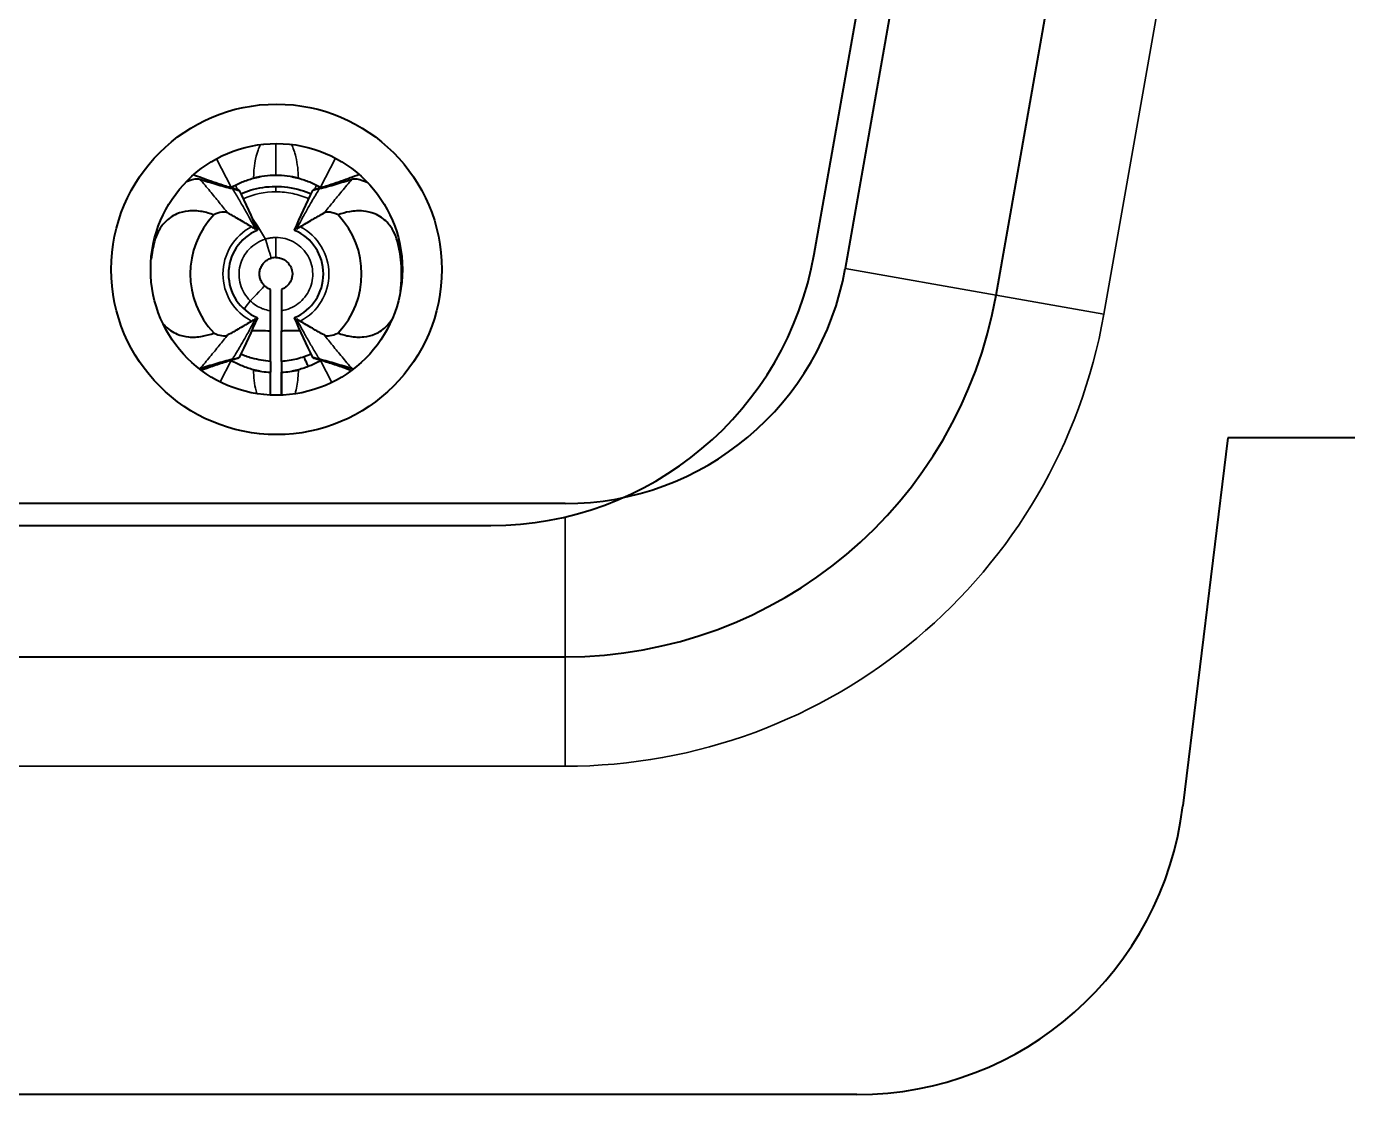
# Model space of a CAD drawing. Header units: millimetres. Extents: x 0 to 1682, y 0 to 1188.
# Drawn here: x 1340.09 to 1346.12, y 445.75 to 450.63 of the extents above; entities that cross this region are included whole.
import ezdxf

# ---------------------------------------------------------------- set-up
doc = ezdxf.new("R2010")
doc.units = ezdxf.units.MM
doc.header["$LTSCALE"] = 2
doc.layers.add('가시적인 것(ISO)', color=3, linetype='Continuous', lineweight=40)
doc.layers.add('가시적인 좁은 것(ISO)', color=3, linetype='Continuous', lineweight=35)

msp = doc.modelspace()

# ---------------------------------------------------------------- linework, layer by layer
at = {"layer": '가시적인 것(ISO)'}
for p, q in [((1344.447, 453.0193), (1343.8298, 449.5193)), ((1343.6883, 449.5846), (1344.279, 452.9346)), ((1344.5192, 449.3978), (1345.1364, 452.8978)), ((1341.204, 449.0949), (1341.204, 449.2348)), ((1341.254, 449.0949), (1341.254, 449.2349)), ((1341.204, 449.0949), (1341.204, 449.0448)), ((1341.204, 448.9407), (1341.204, 449.0448)), ((1341.254, 448.9405), (1341.254, 449.0448)), ((1345.577, 448.7451), (1345.3723, 447.0638)), ((1349.5117, 448.7451), (1345.577, 448.7451)), ((1342.5496, 448.4451), (1331.4539, 448.4451)), ((1331.7924, 448.3451), (1342.211, 448.3451)), ((1331.4539, 447.7451), (1342.5496, 447.7451)), ((1343.8833, 445.7451), (1330.1402, 445.7451))]:
    msp.add_line(p, q, dxfattribs=at)
for radius in [0.755, 0.575]:
    msp.add_circle((1341.2317, 449.5151), radius, dxfattribs=at)
for centre, radius, start, end in [((1341.229, 449.4941), 0.45, 90, 103.17824), ((1341.229, 449.4941), 0.45, 76.82176, 90), ((1341.229, 449.4941), 0.3916, 136.48076, 223.51972), ((1341.229, 449.4941), 0.3916, 316.48075, 43.51972), ((1341.229, 449.4941), 0.2168, 113.21546, 246.78348), ((1341.229, 449.4941), 0.2168, 293.21545, 66.78385), ((1341.229, 449.4941), 0.5744, 164.99313, 173.22531), ((1341.229, 449.4941), 0.5744, 352.10978, 15.00725), ((1342.211, 449.8451), 1.5, 270, 350), ((1342.5496, 449.7451), 1.3, 270, 350), ((1342.5496, 449.7451), 2, 270, 350), ((1341.229, 449.4941), 0.45, 256.82176, 266.81526), ((1341.229, 449.4941), 0.45, 273.18474, 283.17824), ((1343.8833, 447.2451), 1.5, 270, 353.05902)]:
    msp.add_arc(centre, radius, start, end, dxfattribs=at)
for centre, major_axis, ratio, start_param, end_param in [((1340.6059, 449.5634), (-0.463, -0.2959), 0.288481, 3.394768, 3.408061), ((1340.5853, 449.6593), (-0.4764, -0.2156), 0.090673, 3.19962, 3.25302), ((1341.8727, 449.6594), (-0.4763, 0.2155), 0.09072, 6.171688, 6.225172), ((1341.8741, 449.5469), (-0.4849, 0.3125), 0.282242, 6.024103, 6.037105), ((1341.2291, 449.4922), (0.0022, -0.0768), 0.987445, 3.113519, 3.4016), ((1340.5841, 449.4412), (-0.4848, 0.3124), 0.282262, 2.882486, 2.895487), ((1340.5854, 449.3289), (-0.4763, 0.2155), 0.090718, 3.030103, 3.083581), ((1341.8728, 449.329), (-0.4764, -0.2156), 0.090678, 0.058025, 0.111435), ((1341.8492, 449.4226), (-0.46, -0.2936), 0.289371, 0.254196, 0.267538)]:
    msp.add_ellipse(centre, major_axis=major_axis, ratio=ratio, start_param=start_param, end_param=end_param, dxfattribs=at)
for points, knots in [([(1340.8198, 449.9163), (1340.8231, 449.9177), (1340.8263, 449.9191), (1340.8409, 449.9249), (1340.8513, 449.9276), (1340.8689, 449.9296), (1340.8761, 449.9291), (1340.8818, 449.9273)], [-0.01429231, -0.01429231, -0.01429231, -0.01429231, -0.0125463, -0.0125463, -0.00607167, -0.00607167, -0.000001, -0.000001, -0.000001, -0.000001]), ([(1341.0566, 449.8783), (1341.0329, 449.8845), (1341.0113, 449.891), (1340.9715, 449.9038), (1340.9511, 449.9107), (1340.9046, 449.927), (1340.8776, 449.9369), (1340.8518, 449.9467)], [0.000001, 0.000001, 0.000001, 0.000001, 0.0588699, 0.0588699, 0.1213777, 0.1213777, 0.2070436, 0.2070436, 0.2070436, 0.2070436]), ([(1340.8818, 449.9273), (1340.9053, 449.9197), (1340.9304, 449.9118), (1340.9677, 449.9008), (1340.9801, 449.8973), (1341.0044, 449.8906), (1341.0172, 449.8872), (1341.0301, 449.884)], [0.000001, 0.000001, 0.000001, 0.000001, 0.02510025, 0.02510025, 0.03680794, 0.03680794, 0.04760817, 0.04760817, 0.04760817, 0.04760817]), ([(1341.025, 449.8901), (1341.0413, 449.8995), (1341.0581, 449.9076), (1341.0749, 449.9145), (1341.0918, 449.9214), (1341.1088, 449.927), (1341.1259, 449.9315), (1341.136, 449.9341), (1341.1461, 449.9363), (1341.1562, 449.9382)], [0, 0, 0, 0, 0.25, 0.25, 0.25, 0.5, 0.5, 0.5, 0.6474893, 0.6474893, 0.6474893, 0.6474893]), ([(1341.3019, 449.9382), (1341.312, 449.9363), (1341.3221, 449.9341), (1341.3322, 449.9315), (1341.3493, 449.927), (1341.3663, 449.9214), (1341.3832, 449.9145), (1341.4, 449.9076), (1341.4168, 449.8995), (1341.4331, 449.8901)], [0.3524805, 0.3524805, 0.3524805, 0.3524805, 0.5, 0.5, 0.5, 0.75, 0.75, 0.75, 1, 1, 1, 1]), ([(1341.61, 449.9481), (1341.5831, 449.9379), (1341.5548, 449.9274), (1341.507, 449.9107), (1341.4865, 449.9038), (1341.4467, 449.891), (1341.4251, 449.8845), (1341.4015, 449.8783)], [0.0435794, 0.0435794, 0.0435794, 0.0435794, 0.135923, 0.135923, 0.2001231, 0.2001231, 0.2605456, 0.2605456, 0.2605456, 0.2605456]), ([(1341.428, 449.884), (1341.4409, 449.8872), (1341.4536, 449.8906), (1341.4779, 449.8973), (1341.4902, 449.9008), (1341.5276, 449.9118), (1341.5527, 449.9196), (1341.5763, 449.9273)], [0.000001, 0.000001, 0.000001, 0.000001, 0.01087287, 0.01087287, 0.02267328, 0.02267328, 0.04807128, 0.04807128, 0.04807128, 0.04807128]), ([(1341.5763, 449.9273), (1341.5821, 449.9291), (1341.5893, 449.9296), (1341.607, 449.9275), (1341.6175, 449.9248), (1341.6353, 449.9177), (1341.6418, 449.9147), (1341.6485, 449.9112)], [-0.04812161, -0.04812161, -0.04812161, -0.04812161, -0.04200366, -0.04200366, -0.035477, -0.035477, -0.03198349, -0.03198349, -0.03198349, -0.03198349]), ([(1341.0328, 449.8833), (1341.0532, 449.8777), (1341.0626, 449.8743), (1341.0609, 449.8762), (1341.0605, 449.8765), (1341.0598, 449.877)], [0.000001, 0.000001, 0.000001, 0.000001, 0.01769583, 0.01769583, 0.02027831, 0.02027831, 0.02027831, 0.02027831]), ([(1341.0686, 449.8605), (1341.0983, 449.8735), (1341.1316, 449.8839), (1341.2065, 449.8953), (1341.2447, 449.8956), (1341.3265, 449.8846), (1341.3627, 449.8723), (1341.3895, 449.8605)], [0.00074803, 0.00074803, 0.00074803, 0.00074803, 0.01038667, 0.01038667, 0.01998416, 0.01998416, 0.03136891, 0.03136891, 0.03136891, 0.03136891]), ([(1341.4253, 449.8833), (1341.4049, 449.8777), (1341.3955, 449.8744), (1341.3972, 449.8762), (1341.3976, 449.8765), (1341.3983, 449.877)], [-0.02032758, -0.02032758, -0.02032758, -0.02032758, -0.00261133, -0.00261133, -0.000001, -0.000001, -0.000001, -0.000001]), ([(1340.9451, 449.7638), (1340.928, 449.7704), (1340.9101, 449.7756), (1340.8708, 449.7825), (1340.8491, 449.7837), (1340.8101, 449.7794), (1340.793, 449.7752), (1340.7661, 449.7638), (1340.7561, 449.7584), (1340.7373, 449.7453), (1340.7286, 449.7379), (1340.7086, 449.7166), (1340.6986, 449.702), (1340.6836, 449.6722), (1340.6782, 449.6577), (1340.6742, 449.6428)], [0.000001, 0.000001, 0.000001, 0.000001, 0.00626223, 0.00626223, 0.01343841, 0.01343841, 0.01913464, 0.01913464, 0.02272973, 0.02272973, 0.02626393, 0.02626393, 0.03167014, 0.03167014, 0.03630667, 0.03630667, 0.03630667, 0.03630667]), ([(1341.009, 449.7728), (1341.0024, 449.7764), (1340.9929, 449.7776), (1340.9706, 449.7743), (1340.9584, 449.7704), (1340.9451, 449.7638)], [0.000001, 0.000001, 0.000001, 0.000001, 0.00832328, 0.00832328, 0.01574209, 0.01574209, 0.01574209, 0.01574209]), ([(1341.009, 449.7728), (1341.0269, 449.763), (1341.045, 449.7527), (1341.0826, 449.7309), (1341.1002, 449.7208), (1341.118, 449.7094)], [0.000001, 0.000001, 0.000001, 0.000001, 0.02267265, 0.02267265, 0.04797339, 0.04797339, 0.04797339, 0.04797339]), ([(1341.3401, 449.7094), (1341.3578, 449.7207), (1341.3756, 449.731), (1341.413, 449.7527), (1341.4311, 449.763), (1341.4491, 449.7728)], [0.000001, 0.000001, 0.000001, 0.000001, 0.02202225, 0.02202225, 0.04195247, 0.04195247, 0.04195247, 0.04195247]), ([(1341.513, 449.7638), (1341.4998, 449.7704), (1341.4876, 449.7742), (1341.4653, 449.7776), (1341.4557, 449.7765), (1341.4491, 449.7728)], [0.000001, 0.000001, 0.000001, 0.000001, 0.00737627, 0.00737627, 0.01570949, 0.01570949, 0.01570949, 0.01570949]), ([(1341.7839, 449.6428), (1341.7796, 449.6586), (1341.7739, 449.6739), (1341.7584, 449.7038), (1341.7484, 449.718), (1341.7286, 449.7386), (1341.72, 449.746), (1341.7011, 449.7589), (1341.6911, 449.7643), (1341.6637, 449.7757), (1341.6462, 449.7798), (1341.6073, 449.7837), (1341.5859, 449.7824), (1341.5474, 449.7754), (1341.5299, 449.7703), (1341.513, 449.7638)], [0.000001, 0.000001, 0.000001, 0.000001, 0.00488809, 0.00488809, 0.01015041, 0.01015041, 0.01364946, 0.01364946, 0.01725329, 0.01725329, 0.02305912, 0.02305912, 0.03007931, 0.03007931, 0.03622793, 0.03622793, 0.03622793, 0.03622793]), ([(1341.118, 449.7094), (1341.1209, 449.7075), (1341.1237, 449.7059), (1341.129, 449.703), (1341.1316, 449.7017), (1341.134, 449.7007)], [-0.007255096, -0.007255096, -0.007255096, -0.007255096, -0.003632959, -0.003632959, -0.000001, -0.000001, -0.000001, -0.000001]), ([(1341.1439, 449.6935), (1341.1448, 449.6941), (1341.1444, 449.695), (1341.1427, 449.6962), (1341.1411, 449.6975), (1341.1382, 449.699), (1341.134, 449.7007)], [0, 0, 0, 0, 0.5, 0.5, 0.5, 1, 1, 1, 1]), ([(1341.3241, 449.7007), (1341.3199, 449.699), (1341.317, 449.6975), (1341.3154, 449.6962), (1341.3137, 449.695), (1341.3133, 449.6941), (1341.3142, 449.6935)], [0, 0, 0, 0, 0.5, 0.5, 0.5, 1, 1, 1, 1]), ([(1341.3241, 449.7007), (1341.3265, 449.7017), (1341.3291, 449.703), (1341.3344, 449.7059), (1341.3372, 449.7075), (1341.3401, 449.7094)], [-0.007254423, -0.007254423, -0.007254423, -0.007254423, -0.003622775, -0.003622775, -0.000001, -0.000001, -0.000001, -0.000001]), ([(1341.1771, 449.44), (1341.1724, 449.4445), (1341.1683, 449.4496), (1341.165, 449.4552), (1341.1616, 449.4607), (1341.1589, 449.4668), (1341.1571, 449.473), (1341.1552, 449.4793), (1341.1542, 449.4857), (1341.1541, 449.4922), (1341.1539, 449.4987), (1341.1546, 449.5052), (1341.1561, 449.5116), (1341.1576, 449.5179), (1341.16, 449.524), (1341.163, 449.5297), (1341.1661, 449.5354), (1341.17, 449.5408), (1341.1744, 449.5455), (1341.1789, 449.5503), (1341.1841, 449.5545), (1341.1896, 449.5579), (1341.1952, 449.5614), (1341.2012, 449.5641), (1341.2075, 449.5659)], [0, 0, 0, 0, 0.125, 0.125, 0.125, 0.25, 0.25, 0.25, 0.375, 0.375, 0.375, 0.5, 0.5, 0.5, 0.625, 0.625, 0.625, 0.75, 0.75, 0.75, 0.875, 0.875, 0.875, 0.9999979, 0.9999979, 0.9999979, 0.9999979]), ([(1341.229, 449.5691), (1341.2335, 449.5691), (1341.238, 449.5687), (1341.2424, 449.5679), (1341.2443, 449.5676), (1341.2461, 449.5672), (1341.2479, 449.5667), (1341.2518, 449.5657), (1341.2556, 449.5644), (1341.2592, 449.5628), (1341.2614, 449.5618), (1341.2636, 449.5607), (1341.2657, 449.5596), (1341.2687, 449.5579), (1341.2716, 449.556), (1341.2743, 449.5539), (1341.2767, 449.5521), (1341.2789, 449.5502), (1341.281, 449.5482), (1341.2831, 449.5462), (1341.2851, 449.544), (1341.287, 449.5417), (1341.2892, 449.5391), (1341.2912, 449.5363), (1341.293, 449.5333), (1341.2942, 449.5313), (1341.2954, 449.5292), (1341.2964, 449.527), (1341.2982, 449.5234), (1341.2997, 449.5197), (1341.3008, 449.5159), (1341.3014, 449.5141), (1341.3018, 449.5123), (1341.3023, 449.5104), (1341.3032, 449.506), (1341.3038, 449.5016), (1341.304, 449.4971), (1341.304, 449.4958), (1341.3041, 449.4944), (1341.304, 449.4931), (1341.304, 449.4881), (1341.3034, 449.4831), (1341.3023, 449.4782), (1341.3022, 449.4774), (1341.302, 449.4766), (1341.3018, 449.4758), (1341.3004, 449.4705), (1341.2985, 449.4653), (1341.296, 449.4603), (1341.2931, 449.4547), (1341.2896, 449.4493), (1341.2854, 449.4446), (1341.2816, 449.4403), (1341.2774, 449.4365), (1341.2729, 449.4332), (1341.2723, 449.4328), (1341.2717, 449.4324), (1341.2711, 449.432), (1341.2668, 449.4291), (1341.2623, 449.4267), (1341.2576, 449.4248), (1341.2564, 449.4243), (1341.2552, 449.4238), (1341.254, 449.4234)], [0, 0, 0, 0, 0.064029, 0.064029, 0.064029, 0.090909, 0.090909, 0.090909, 0.147575, 0.147575, 0.147575, 0.181818, 0.181818, 0.181818, 0.230906, 0.230906, 0.230906, 0.272727, 0.272727, 0.272727, 0.31446, 0.31446, 0.31446, 0.363636, 0.363636, 0.363636, 0.397788, 0.397788, 0.397788, 0.454545, 0.454545, 0.454545, 0.481311, 0.481311, 0.481311, 0.545455, 0.545455, 0.545455, 0.564756, 0.564756, 0.564756, 0.636364, 0.636364, 0.636364, 0.648191, 0.648191, 0.648191, 0.727273, 0.727273, 0.727273, 0.818182, 0.818182, 0.818182, 0.898575, 0.898575, 0.898575, 0.909091, 0.909091, 0.909091, 0.981969, 0.981969, 0.981969, 1, 1, 1, 1]), ([(1341.204, 449.4234), (1341.1989, 449.4252), (1341.1892, 449.4299), (1341.1809, 449.4364), (1341.1771, 449.44)], [0.0000005, 0.0000005, 0.0000005, 0.0000005, 0.5, 0.999989, 0.999989, 0.999989, 0.999989]), ([(1341.204, 449.3262), (1341.204, 449.3571), (1341.204, 449.3815), (1341.204, 449.4146), (1341.204, 449.4234), (1341.204, 449.4234)], [-0.0283629, -0.0283629, -0.0283629, -0.0283629, -0.01405808, -0.01405808, -0.000001, -0.000001, -0.000001, -0.000001]), ([(1341.254, 449.4234), (1341.254, 449.4234), (1341.254, 449.4146), (1341.254, 449.3816), (1341.254, 449.3572), (1341.254, 449.3263)], [-0.0282305, -0.0282305, -0.0282305, -0.0282305, -0.01423903, -0.01423903, -0.0000015, -0.0000015, -0.0000015, -0.0000015]), ([(1340.7124, 449.2682), (1340.7154, 449.2646), (1340.7185, 449.2611), (1340.7296, 449.2495), (1340.7383, 449.2421), (1340.7571, 449.2292), (1340.7672, 449.2238), (1340.7946, 449.2125), (1340.8122, 449.2084), (1340.8511, 449.2046), (1340.8724, 449.2059), (1340.9108, 449.2129), (1340.9283, 449.218), (1340.9451, 449.2244)], [0.00873439, 0.00873439, 0.00873439, 0.00873439, 0.01016888, 0.01016888, 0.01366516, 0.01366516, 0.01727295, 0.01727295, 0.02310028, 0.02310028, 0.0300965, 0.0300965, 0.03622826, 0.03622826, 0.03622826, 0.03622826]), ([(1341.118, 449.2788), (1341.1003, 449.2675), (1341.0825, 449.2573), (1341.0451, 449.2355), (1341.027, 449.2252), (1341.009, 449.2154)], [0.000001, 0.000001, 0.000001, 0.000001, 0.02202179, 0.02202179, 0.04195434, 0.04195434, 0.04195434, 0.04195434]), ([(1341.134, 449.2875), (1341.1316, 449.2865), (1341.129, 449.2852), (1341.1237, 449.2823), (1341.1209, 449.2807), (1341.118, 449.2788)], [-0.007253637, -0.007253637, -0.007253637, -0.007253637, -0.003622384, -0.003622384, -0.000001, -0.000001, -0.000001, -0.000001]), ([(1341.134, 449.2875), (1341.1382, 449.2892), (1341.1411, 449.2907), (1341.1427, 449.292), (1341.1444, 449.2932), (1341.1448, 449.2941), (1341.1439, 449.2947)], [0, 0, 0, 0, 0.5, 0.5, 0.5, 1, 1, 1, 1]), ([(1341.3142, 449.2947), (1341.3133, 449.2941), (1341.3137, 449.2932), (1341.3154, 449.292), (1341.317, 449.2907), (1341.3199, 449.2892), (1341.3241, 449.2875)], [0, 0, 0, 0, 0.5, 0.5, 0.5, 1, 1, 1, 1]), ([(1341.3401, 449.2788), (1341.3372, 449.2807), (1341.3344, 449.2823), (1341.3291, 449.2852), (1341.3265, 449.2865), (1341.3241, 449.2875)], [-0.007255314, -0.007255314, -0.007255314, -0.007255314, -0.003633065, -0.003633065, -0.000001, -0.000001, -0.000001, -0.000001]), ([(1341.4491, 449.2154), (1341.4312, 449.2252), (1341.4131, 449.2355), (1341.3755, 449.2573), (1341.3579, 449.2675), (1341.3401, 449.2788)], [0.000001, 0.000001, 0.000001, 0.000001, 0.02266577, 0.02266577, 0.04797204, 0.04797204, 0.04797204, 0.04797204]), ([(1341.513, 449.2244), (1341.5301, 449.2178), (1341.548, 449.2127), (1341.5873, 449.2057), (1341.609, 449.2045), (1341.648, 449.2088), (1341.6651, 449.213), (1341.692, 449.2244), (1341.702, 449.2299), (1341.7208, 449.2429), (1341.7294, 449.2504), (1341.7463, 449.2682), (1341.7541, 449.2787), (1341.7609, 449.29)], [0.000001, 0.000001, 0.000001, 0.000001, 0.00626235, 0.00626235, 0.0134386, 0.0134386, 0.01913477, 0.01913477, 0.02272976, 0.02272976, 0.0262638, 0.0262638, 0.03025485, 0.03025485, 0.03025485, 0.03025485]), ([(1340.9451, 449.2244), (1340.9583, 449.2179), (1340.9705, 449.214), (1340.9928, 449.2106), (1341.0024, 449.2118), (1341.009, 449.2154)], [0.000001, 0.000001, 0.000001, 0.000001, 0.00737626, 0.00737626, 0.01570945, 0.01570945, 0.01570945, 0.01570945]), ([(1341.1187, 449.2361), (1341.1316, 449.2363), (1341.145, 449.236), (1341.1736, 449.2353), (1341.1887, 449.2349), (1341.204, 449.2348)], [0.017214595, 0.017214595, 0.017214595, 0.017214595, 0.021507398, 0.021507398, 0.026103666, 0.026103666, 0.026103666, 0.026103666]), ([(1341.254, 449.2349), (1341.2628, 449.235), (1341.2715, 449.2352), (1341.2907, 449.2356), (1341.3011, 449.2359), (1341.3208, 449.2363), (1341.3302, 449.2364), (1341.3393, 449.2364)], [0.000001, 0.000001, 0.000001, 0.000001, 0.002645454, 0.002645454, 0.005867942, 0.005867942, 0.008896239, 0.008896239, 0.008896239, 0.008896239]), ([(1341.4491, 449.2154), (1341.4557, 449.2118), (1341.4652, 449.2106), (1341.4875, 449.214), (1341.4997, 449.2178), (1341.513, 449.2244)], [0.000001, 0.000001, 0.000001, 0.000001, 0.00832329, 0.00832329, 0.01574211, 0.01574211, 0.01574211, 0.01574211]), ([(1341.204, 449.0949), (1341.1753, 449.0967), (1341.1468, 449.1016), (1341.0994, 449.1151), (1341.0825, 449.1216), (1341.0686, 449.1277)], [0.000001, 0.000001, 0.000001, 0.000001, 0.00863494, 0.00863494, 0.01473932, 0.01473932, 0.01473932, 0.01473932]), ([(1341.0301, 449.1042), (1341.0172, 449.101), (1341.0045, 449.0976), (1340.9802, 449.0909), (1340.9679, 449.0874), (1340.9305, 449.0764), (1340.9054, 449.0686), (1340.8818, 449.061)], [0.000001, 0.000001, 0.000001, 0.000001, 0.01087239, 0.01087239, 0.02267253, 0.02267253, 0.04807062, 0.04807062, 0.04807062, 0.04807062]), ([(1340.8871, 449.0548), (1340.9018, 449.0602), (1340.9167, 449.0655), (1340.9512, 449.0776), (1340.9716, 449.0845), (1341.0114, 449.0972), (1341.033, 449.1037), (1341.0566, 449.1099)], [0.0873718, 0.0873718, 0.0873718, 0.0873718, 0.1360095, 0.1360095, 0.2001654, 0.2001654, 0.2604816, 0.2604816, 0.2604816, 0.2604816]), ([(1341.1562, 449.05), (1341.1461, 449.0519), (1341.136, 449.0541), (1341.1259, 449.0567), (1341.1088, 449.0612), (1341.0918, 449.0668), (1341.0749, 449.0737), (1341.0581, 449.0806), (1341.0413, 449.0887), (1341.025, 449.0981)], [0.2633685, 0.2633685, 0.2633685, 0.2633685, 0.43111, 0.43111, 0.43111, 0.715555, 0.715555, 0.715555, 1, 1, 1, 1]), ([(1341.0328, 449.1049), (1341.0532, 449.1106), (1341.0626, 449.1139), (1341.0609, 449.112), (1341.0605, 449.1117), (1341.0598, 449.1112)], [-0.02032757, -0.02032757, -0.02032757, -0.02032757, -0.00261135, -0.00261135, -0.000001, -0.000001, -0.000001, -0.000001]), ([(1341.3584, 449.1156), (1341.3472, 449.1118), (1341.3243, 449.1051), (1341.2894, 449.0982), (1341.2659, 449.0956), (1341.254, 449.0949)], [0.0000018, 0.0000018, 0.0000018, 0.0000018, 0.3333334, 0.6666667, 1, 1, 1, 1]), ([(1341.254, 449.0949), (1341.254, 449.0901), (1341.254, 449.08), (1341.254, 449.0638), (1341.254, 449.0518), (1341.254, 449.0453), (1341.254, 449.0448)], [0, 0, 0, 0, 0.125, 0.25, 0.375, 0.3853845, 0.3853845, 0.3853845, 0.3853845]), ([(1341.4331, 449.0981), (1341.4168, 449.0887), (1341.4, 449.0806), (1341.3832, 449.0737), (1341.3663, 449.0668), (1341.3492, 449.0612), (1341.3322, 449.0567), (1341.3221, 449.0541), (1341.312, 449.0519), (1341.3019, 449.05)], [0, 0, 0, 0, 0.2844503, 0.2844503, 0.2844503, 0.5689005, 0.5689005, 0.5689005, 0.7366104, 0.7366104, 0.7366104, 0.7366104]), ([(1341.378, 449.0716), (1341.375, 449.0771), (1341.3692, 449.0883), (1341.3625, 449.1031), (1341.3595, 449.1117), (1341.3584, 449.1156)], [0.0448363, 0.0448363, 0.0448363, 0.0448363, 0.3333333, 0.6666667, 0.9998988, 0.9998988, 0.9998988, 0.9998988]), ([(1341.4253, 449.1049), (1341.4049, 449.1106), (1341.3955, 449.1139), (1341.3972, 449.112), (1341.3976, 449.1117), (1341.3983, 449.1112)], [0.000001, 0.000001, 0.000001, 0.000001, 0.01769584, 0.01769584, 0.02027831, 0.02027831, 0.02027831, 0.02027831]), ([(1341.4015, 449.1099), (1341.4252, 449.1037), (1341.4468, 449.0972), (1341.4866, 449.0844), (1341.507, 449.0775), (1341.5427, 449.0651), (1341.5587, 449.0593), (1341.5746, 449.0534)], [0.000001, 0.000001, 0.000001, 0.000001, 0.0588726, 0.0588726, 0.1213808, 0.1213808, 0.172457, 0.172457, 0.172457, 0.172457]), ([(1341.5763, 449.061), (1341.5528, 449.0686), (1341.5277, 449.0764), (1341.4904, 449.0874), (1341.478, 449.0909), (1341.4537, 449.0976), (1341.4409, 449.101), (1341.428, 449.1042)], [0.000001, 0.000001, 0.000001, 0.000001, 0.02510087, 0.02510087, 0.0368086, 0.0368086, 0.04760889, 0.04760889, 0.04760889, 0.04760889]), ([(1341.204, 448.9407), (1341.204, 448.9534), (1341.2041, 448.9882), (1341.204, 449.0226), (1341.204, 449.0442)], [0.4757893, 0.4757893, 0.4757893, 0.4757893, 0.6666667, 0.9999916, 0.9999916, 0.9999916, 0.9999916]), ([(1341.254, 449.0442), (1341.2541, 449.0226), (1341.254, 448.9881), (1341.254, 448.9533), (1341.254, 448.9405)], [0.0000084, 0.0000084, 0.0000084, 0.0000084, 0.3333333, 0.5253847, 0.5253847, 0.5253847, 0.5253847])]:
    msp.add_open_spline(points, degree=3, knots=knots, dxfattribs=at)
for points in [[(1341.0216, 449.8881), (1341.0227, 449.8887), (1341.0238, 449.8894), (1341.025, 449.8901)], [(1341.0613, 449.8758), (1341.0898, 449.8162), (1341.1174, 449.7558), (1341.1443, 449.6946)], [(1341.3138, 449.6946), (1341.3407, 449.7558), (1341.3683, 449.8162), (1341.3968, 449.8758)], [(1341.4331, 449.8901), (1341.4343, 449.8894), (1341.4354, 449.8887), (1341.4365, 449.8881)], [(1341.1439, 449.6935), (1341.1438, 449.6934), (1341.1437, 449.6934), (1341.1436, 449.6933)], [(1341.3142, 449.6935), (1341.3143, 449.6934), (1341.3144, 449.6934), (1341.3145, 449.6933)], [(1341.204, 449.2348), (1341.204, 449.2504), (1341.204, 449.2813), (1341.204, 449.3114), (1341.204, 449.3262)], [(1341.254, 449.3263), (1341.254, 449.312), (1341.254, 449.2824), (1341.254, 449.251), (1341.254, 449.2349)], [(1341.1443, 449.2936), (1341.1174, 449.2324), (1341.0898, 449.172), (1341.0613, 449.1124)], [(1341.1439, 449.2947), (1341.1438, 449.2948), (1341.1437, 449.2948), (1341.1436, 449.2949)], [(1341.3968, 449.1124), (1341.3683, 449.172), (1341.3407, 449.2324), (1341.3138, 449.2936)], [(1341.3142, 449.2947), (1341.3143, 449.2948), (1341.3144, 449.2948), (1341.3145, 449.2949)], [(1341.3895, 449.1277), (1341.3793, 449.1232), (1341.369, 449.1192), (1341.3584, 449.1156)], [(1340.8818, 449.061), (1340.8811, 449.0607), (1340.8804, 449.0606), (1340.8798, 449.0604)], [(1341.025, 449.0981), (1341.0238, 449.0988), (1341.0227, 449.0995), (1341.0216, 449.1001)], [(1341.4365, 449.1001), (1341.4354, 449.0995), (1341.4343, 449.0988), (1341.4331, 449.0981)], [(1341.5827, 449.0595), (1341.5804, 449.0599), (1341.5783, 449.0603), (1341.5763, 449.061)], [(1341.2041, 449.0443), (1341.2041, 449.0443), (1341.2041, 449.0443), (1341.204, 449.0443)], [(1341.254, 449.0443), (1341.254, 449.0443), (1341.254, 449.0443), (1341.254, 449.0443)]]:
    msp.add_open_spline(points, degree=3, dxfattribs=at)
at = {"layer": '가시적인 좁은 것(ISO)'}
for p, q in [((1345.0116, 449.3109), (1345.6288, 452.8109)), ((1341.229, 450.09), (1341.229, 449.9441)), ((1340.9578, 450.0206), (1341.025, 449.8901)), ((1341.5015, 450.0228), (1341.4331, 449.8901)), ((1343.8298, 449.5193), (1344.5192, 449.3978)), ((1345.0116, 449.3109), (1344.5192, 449.3978)), ((1340.9748, 449.0007), (1341.025, 449.0981)), ((1341.4844, 448.9985), (1341.4331, 449.0981)), ((1342.5496, 448.3838), (1342.5496, 447.7451)), ((1342.5496, 447.2451), (1342.5496, 447.7451)), ((1331.4539, 447.2451), (1342.5496, 447.2451))]:
    msp.add_line(p, q, dxfattribs=at)
for centre, radius, start, end in [((1341.229, 449.4941), 0.4186, 113.84969, 114.13307), ((1341.229, 449.4941), 0.4186, 65.86664, 66.15002), ((1341.229, 449.4941), 0.2423, 117.28702, 242.71095), ((1341.229, 449.4941), 0.2423, 297.28671, 62.71097), ((1342.5496, 449.7451), 2.5, 270, 350), ((1341.229, 449.4941), 0.4186, 245.86667, 246.15008), ((1341.229, 449.4941), 0.4186, 293.84973, 294.13311)]:
    msp.add_arc(centre, radius, start, end, dxfattribs=at)
for centre, major_axis, ratio, start_param, end_param in [((1341.2196, 449.5525), (-0.3413, -0.0551), 0.914069, 4.538757, 4.985097), ((1341.229, 449.7941), (0, 0.1), 0.001338, 6.283011, 7.002952), ((1341.0925, 449.9491), (0.115, -0.3831), 0.000777, 5.593476, 6.283185), ((1341.229, 449.9691), (0, -0.4), 0.000275, 0.000004, 0.68975), ((1340.9002, 449.1513), (0.2769, 0.2886), 0.000377, 5.580244, 6.283185)]:
    msp.add_ellipse(centre, major_axis=major_axis, ratio=ratio, start_param=start_param, end_param=end_param, dxfattribs=at)
for points, knots in [([(1341.3316, 449.9323), (1341.3308, 449.9647), (1341.3274, 449.9981), (1341.3146, 450.0513), (1341.3078, 450.0702), (1341.2999, 450.086)], [0.00006412, 0.00006412, 0.00006412, 0.00006412, 0.00979129, 0.00979129, 0.01656581, 0.01656581, 0.01656581, 0.01656581]), ([(1341.1579, 450.0853), (1341.1537, 450.077), (1341.1502, 450.0684), (1341.1352, 450.0261), (1341.1277, 449.9832), (1341.1265, 449.9323)], [0.00971136, 0.00971136, 0.00971136, 0.00971136, 0.01243925, 0.01243925, 0.02310643, 0.02310643, 0.02310643, 0.02310643]), ([(1341.4491, 449.7728), (1341.4616, 449.7884), (1341.4747, 449.8045), (1341.4882, 449.8211), (1341.5018, 449.8377), (1341.516, 449.8548), (1341.5307, 449.8725), (1341.5453, 449.8902), (1341.5606, 449.9085), (1341.5763, 449.9273)], [0, 0, 0, 0, 0.333333, 0.333333, 0.333333, 0.666667, 0.666667, 0.666667, 1, 1, 1, 1]), ([(1341.134, 449.7007), (1341.1231, 449.722), (1341.1119, 449.7429), (1341.1005, 449.7636), (1341.0976, 449.7688), (1341.0947, 449.774), (1341.0918, 449.7792), (1341.0833, 449.7945), (1341.0746, 449.8096), (1341.0658, 449.8246), (1341.0561, 449.8412), (1341.0463, 449.8576), (1341.0364, 449.8738), (1341.0343, 449.8772), (1341.0322, 449.8806), (1341.0301, 449.884)], [0, 0, 0, 0, 0.333333, 0.333333, 0.333333, 0.417641, 0.417641, 0.417641, 0.666667, 0.666667, 0.666667, 0.942116, 0.942116, 0.942116, 1, 1, 1, 1]), ([(1341.0443, 449.9005), (1341.0464, 449.8953), (1341.0494, 449.888), (1341.0521, 449.8814), (1341.053, 449.8793)], [0.0671369, 0.0671369, 0.0671369, 0.0671369, 0.3333333, 0.4661765, 0.4661765, 0.4661765, 0.4661765]), ([(1341.3789, 449.8381), (1341.3556, 449.8483), (1341.3063, 449.864), (1341.2549, 449.8693), (1341.229, 449.8693)], [0.8347571, 0.8347571, 0.8347571, 0.8347571, 0.9166667, 0.9999938, 0.9999938, 0.9999938, 0.9999938]), ([(1341.3241, 449.7007), (1341.3352, 449.7223), (1341.3465, 449.7435), (1341.3579, 449.7642), (1341.3625, 449.7725), (1341.3671, 449.7807), (1341.3717, 449.7888), (1341.3786, 449.8011), (1341.3856, 449.8132), (1341.3926, 449.8252), (1341.4035, 449.8438), (1341.4145, 449.8621), (1341.4256, 449.8801), (1341.4264, 449.8814), (1341.4272, 449.8827), (1341.428, 449.884)], [0, 0, 0, 0, 0.3333333, 0.3333333, 0.3333333, 0.4660323, 0.4660323, 0.4660323, 0.6666667, 0.6666667, 0.6666667, 0.9774522, 0.9774522, 0.9774522, 1, 1, 1, 1]), ([(1341.4139, 449.9005), (1341.4119, 449.8952), (1341.4091, 449.888), (1341.4066, 449.8815), (1341.4058, 449.8794)], [0.0671277, 0.0671277, 0.0671277, 0.0671277, 0.3333333, 0.4578373, 0.4578373, 0.4578373, 0.4578373]), ([(1341.1185, 449.7525), (1341.1275, 449.7397), (1341.1362, 449.7268), (1341.1446, 449.7137), (1341.1574, 449.6939), (1341.1695, 449.6738), (1341.181, 449.6535)], [0.447521, 0.447521, 0.447521, 0.447521, 0.6666667, 0.6666667, 0.6666667, 0.9999999, 0.9999999, 0.9999999, 0.9999999]), ([(1341.1116, 449.3715), (1341.1011, 449.3817), (1341.0919, 449.3932), (1341.0843, 449.4058), (1341.0767, 449.4183), (1341.0708, 449.4319), (1341.0667, 449.446), (1341.0627, 449.4601), (1341.0606, 449.4747), (1341.0603, 449.4893), (1341.0601, 449.5038), (1341.0617, 449.5184), (1341.0652, 449.5325), (1341.0687, 449.5466), (1341.0741, 449.5602), (1341.0811, 449.573), (1341.0881, 449.5857), (1341.0968, 449.5976), (1341.1069, 449.6081), (1341.1169, 449.6187), (1341.1285, 449.6279), (1341.141, 449.6355), (1341.1535, 449.6432), (1341.167, 449.6493), (1341.181, 449.6535)], [0.0000004, 0.0000004, 0.0000004, 0.0000004, 0.125, 0.125, 0.125, 0.25, 0.25, 0.25, 0.375, 0.375, 0.375, 0.5, 0.5, 0.5, 0.625, 0.625, 0.625, 0.75, 0.75, 0.75, 0.875, 0.875, 0.875, 0.9999997, 0.9999997, 0.9999997, 0.9999997]), ([(1341.2291, 449.6606), (1341.243, 449.6606), (1341.2709, 449.6572), (1341.31, 449.6418), (1341.3444, 449.6174), (1341.3715, 449.5852), (1341.3902, 449.5471), (1341.3984, 449.5058), (1341.3966, 449.4637), (1341.3841, 449.4235), (1341.3623, 449.3872), (1341.3319, 449.3575), (1341.2952, 449.3361), (1341.2679, 449.3284), (1341.254, 449.3263)], [0.0000405, 0.0000405, 0.0000405, 0.0000405, 0.0833333, 0.1666667, 0.25, 0.3333333, 0.4166667, 0.5, 0.5833333, 0.6666667, 0.75, 0.8333333, 0.9166667, 1, 1, 1, 1]), ([(1341.204, 449.3262), (1341.2035, 449.3263), (1341.203, 449.3263), (1341.2025, 449.3264), (1341.1914, 449.3281), (1341.1805, 449.331), (1341.1699, 449.3349), (1341.1693, 449.3351), (1341.1687, 449.3353), (1341.1682, 449.3356), (1341.1577, 449.3396), (1341.1477, 449.3446), (1341.1383, 449.3505), (1341.1376, 449.3509), (1341.137, 449.3513), (1341.1363, 449.3518), (1341.1273, 449.3576), (1341.119, 449.3643), (1341.1116, 449.3715)], [0.0000001, 0.0000001, 0.0000001, 0.0000001, 0.0144432, 0.0144432, 0.0144432, 0.3333333, 0.3333333, 0.3333333, 0.3503847, 0.3503847, 0.3503847, 0.6666667, 0.6666667, 0.6666667, 0.6903745, 0.6903745, 0.6903745, 1, 1, 1, 1]), ([(1341.134, 449.2875), (1341.1229, 449.2659), (1341.1116, 449.2447), (1341.1001, 449.224), (1341.0956, 449.2157), (1341.091, 449.2075), (1341.0864, 449.1994), (1341.0795, 449.1871), (1341.0725, 449.175), (1341.0655, 449.163), (1341.0546, 449.1444), (1341.0436, 449.1261), (1341.0325, 449.1081), (1341.0317, 449.1068), (1341.0309, 449.1055), (1341.0301, 449.1042)], [0, 0, 0, 0, 0.3333333, 0.3333333, 0.3333333, 0.4661242, 0.4661242, 0.4661242, 0.6666667, 0.6666667, 0.6666667, 0.9773987, 0.9773987, 0.9773987, 1, 1, 1, 1]), ([(1341.3241, 449.2875), (1341.335, 449.2662), (1341.3462, 449.2453), (1341.3576, 449.2247), (1341.3603, 449.2197), (1341.3631, 449.2147), (1341.3659, 449.2097), (1341.3746, 449.1942), (1341.3833, 449.1789), (1341.3922, 449.1638), (1341.4016, 449.1476), (1341.4112, 449.1316), (1341.4209, 449.1157), (1341.4233, 449.1118), (1341.4256, 449.108), (1341.428, 449.1042)], [0, 0, 0, 0, 0.333333, 0.333333, 0.333333, 0.414625, 0.414625, 0.414625, 0.666667, 0.666667, 0.666667, 0.935208, 0.935208, 0.935208, 1, 1, 1, 1]), ([(1341.009, 449.2154), (1340.9965, 449.1998), (1340.9834, 449.1838), (1340.9698, 449.1672), (1340.9563, 449.1505), (1340.9421, 449.1334), (1340.9274, 449.1157), (1340.9128, 449.098), (1340.8975, 449.0797), (1340.8818, 449.061)], [0, 0, 0, 0, 0.333333, 0.333333, 0.333333, 0.666667, 0.666667, 0.666667, 1, 1, 1, 1]), ([(1341.1265, 449.056), (1341.1272, 449.0239), (1341.1306, 448.991), (1341.139, 448.9556), (1341.1401, 448.9513), (1341.1412, 448.9472)], [0.00006403, 0.00006403, 0.00006403, 0.00006403, 0.00966942, 0.00966942, 0.01102185, 0.01102185, 0.01102185, 0.01102185]), ([(1341.3166, 448.9464), (1341.3199, 448.9581), (1341.3226, 448.9701), (1341.3289, 449.0062), (1341.331, 449.0313), (1341.3316, 449.056)], [0.00971441, 0.00971441, 0.00971441, 0.00971441, 0.012582397, 0.012582397, 0.018477006, 0.018477006, 0.018477006, 0.018477006])]:
    msp.add_open_spline(points, degree=3, knots=knots, dxfattribs=at)
for points in [[(1341.009, 449.7728), (1340.9964, 449.7885), (1340.9701, 449.8208), (1340.9278, 449.8722), (1340.8975, 449.9085), (1340.8818, 449.9273)], [(1340.6742, 449.6428), (1340.6735, 449.644), (1340.6727, 449.6451), (1340.6719, 449.6462)], [(1341.181, 449.6535), (1341.1862, 449.6549), (1341.1967, 449.6575), (1341.2128, 449.6599), (1341.2237, 449.6605), (1341.2291, 449.6606)], [(1341.7839, 449.6428), (1341.786, 449.6459), (1341.7881, 449.6489), (1341.7902, 449.652)], [(1341.0835, 449.3334), (1341.0928, 449.3462), (1341.1021, 449.3589), (1341.1116, 449.3715)], [(1341.4491, 449.2154), (1341.4617, 449.1997), (1341.488, 449.1674), (1341.5303, 449.1161), (1341.5606, 449.0797), (1341.5763, 449.061)], [(1341.0278, 449.0966), (1341.0283, 449.0986), (1341.0288, 449.1005), (1341.0294, 449.1024)]]:
    msp.add_open_spline(points, degree=3, dxfattribs=at)

doc.saveas('drawing.dxf')
